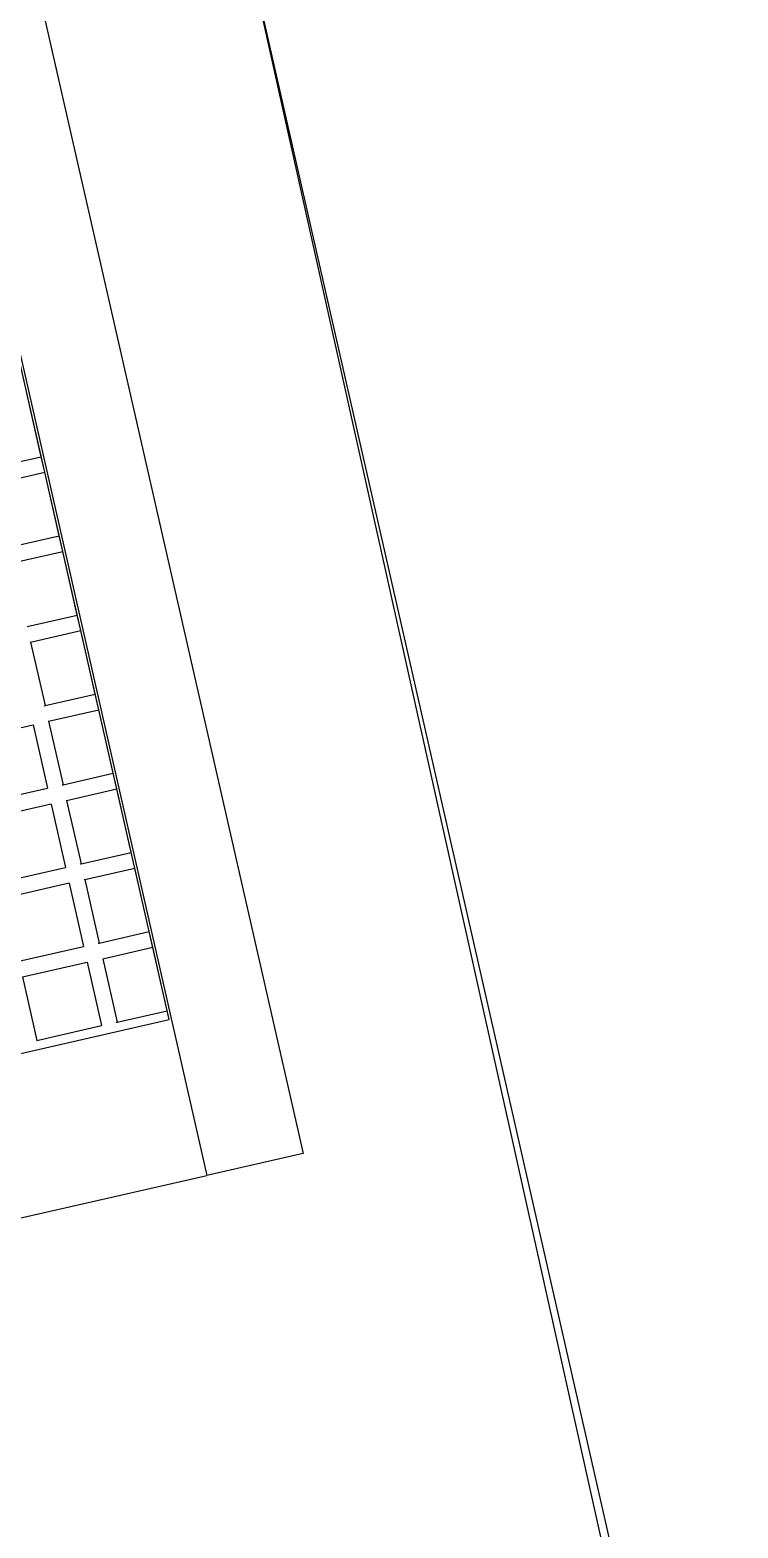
# Model space of a CAD drawing. Header units: inches. Extents: x -1841 to -80, y -100 to 1021.
# Drawn here: x -462.363 to -461.975, y 566.951 to 567.772 of the extents above; entities that cross this region are included whole.
import ezdxf

# ---------------------------------------------------------------- set-up
doc = ezdxf.new("R2010")
doc.units = ezdxf.units.IN
doc.header["$MEASUREMENT"] = 0
doc.layers.add('Edges', color=7, linetype='Continuous')
doc.layers.add('PDF_Geometry', color=7, linetype='Continuous', true_color=0x777777)

# ---------------------------------------------------------------- blocks, each defined once
blk = doc.blocks.new('infrared patio heater fr')
at = {"layer": 'Edges'}
for p, q in [((-50, 10.889), (50, 10.889)), ((-40, 8.228), (40, 8.228)), ((40, 8.228), (40, 6.998)), ((-40, 6.998), (40, 6.998)), ((38, 6.971), (-38, 6.971)), ((30.793, 6.971), (29.979, 6.971)), ((30.793, 6.329), (30.793, 6.971)), ((30.993, 6.971), (30.793, 6.971)), ((30.994, 6.329), (30.993, 6.971)), ((31.806, 6.971), (30.993, 6.971)), ((31.806, 6.329), (31.806, 6.971)), ((32.006, 6.971), (31.806, 6.971)), ((32.007, 6.329), (32.006, 6.971)), ((32.82, 6.971), (32.006, 6.971)), ((32.82, 6.329), (32.82, 6.971)), ((33.019, 6.971), (32.82, 6.971)), ((33.021, 6.329), (33.019, 6.971)), ((33.833, 6.971), (33.019, 6.971)), ((33.833, 6.329), (33.833, 6.971)), ((34.033, 6.971), (33.833, 6.971)), ((34.034, 6.329), (34.033, 6.971)), ((34.846, 6.971), (34.033, 6.971)), ((34.846, 6.329), (34.846, 6.971)), ((35.046, 6.971), (34.846, 6.971)), ((35.047, 6.329), (35.046, 6.971)), ((35.86, 6.971), (35.046, 6.971)), ((35.86, 6.329), (35.86, 6.971)), ((36.059, 6.971), (35.86, 6.971)), ((36.061, 6.329), (36.059, 6.971)), ((36.873, 6.971), (36.059, 6.971)), ((36.873, 6.329), (36.873, 6.971)), ((37.073, 6.971), (36.873, 6.971)), ((37.074, 6.329), (37.073, 6.971)), ((37.886, 6.971), (37.073, 6.971)), ((37.886, 6.329), (37.886, 6.971)), ((38, 6.971), (37.886, 6.971)), ((38, -8.984), (38, 6.971)), ((38, -9.061), (38, 6.971)), ((40, -10.152), (40, 6.998)), ((33.019, 6.325), (33.021, 6.329)), ((33.021, 6.329), (33.833, 6.329)), ((33.834, 6.323), (33.833, 6.329)), ((33.833, 6.318), (33.834, 6.323)), ((34.033, 6.325), (34.034, 6.329)), ((34.034, 6.329), (34.846, 6.329)), ((34.847, 6.323), (34.846, 6.329)), ((34.846, 6.318), (34.847, 6.323)), ((35.046, 6.325), (35.047, 6.329)), ((35.047, 6.329), (35.86, 6.329)), ((35.86, 6.323), (35.86, 6.329)), ((35.86, 6.318), (35.86, 6.323)), ((36.059, 6.325), (36.061, 6.329)), ((36.061, 6.329), (36.873, 6.329)), ((36.873, 6.318), (36.873, 6.329)), ((37.073, 6.325), (37.074, 6.329)), ((37.074, 6.329), (37.886, 6.329)), ((37.886, 6.318), (37.886, 6.329)), ((34.034, 5.303), (34.033, 6.131)), ((34.035, 6.131), (34.846, 6.131)), ((34.846, 5.303), (34.846, 6.131)), ((35.047, 5.303), (35.046, 6.131)), ((35.049, 6.131), (35.86, 6.131)), ((35.86, 5.303), (35.86, 6.131)), ((36.061, 5.303), (36.059, 6.131)), ((36.062, 6.131), (36.873, 6.131)), ((36.873, 5.303), (36.873, 6.131)), ((37.074, 5.303), (37.073, 6.131)), ((37.075, 6.131), (37.886, 6.131)), ((37.886, 5.303), (37.886, 6.131)), ((37.074, 5.303), (37.886, 5.303)), ((37.887, 5.297), (37.886, 5.303))]:
    blk.add_line(p, q, dxfattribs=at)

msp = doc.modelspace()

# ---------------------------------------------------------------- linework, layer by layer
at = {"layer": 'PDF_Geometry', "color": 7, "lineweight": 25}
msp.add_lwpolyline([(-451.83961, 521.08224), (-469.13495, 598.76799)], dxfattribs=at)

# ---------------------------------------------------------------- block references
at = {"color": 7, "lineweight": 25, "xscale": 0.04390327370764167, "yscale": 0.04390327370764167, "zscale": 0.04390327370764167, "rotation": 282.8184996599286}
msp.add_blockref('infrared patio heater fr', (-462.9555, 568.78862), dxfattribs=at)

doc.saveas('drawing.dxf')
